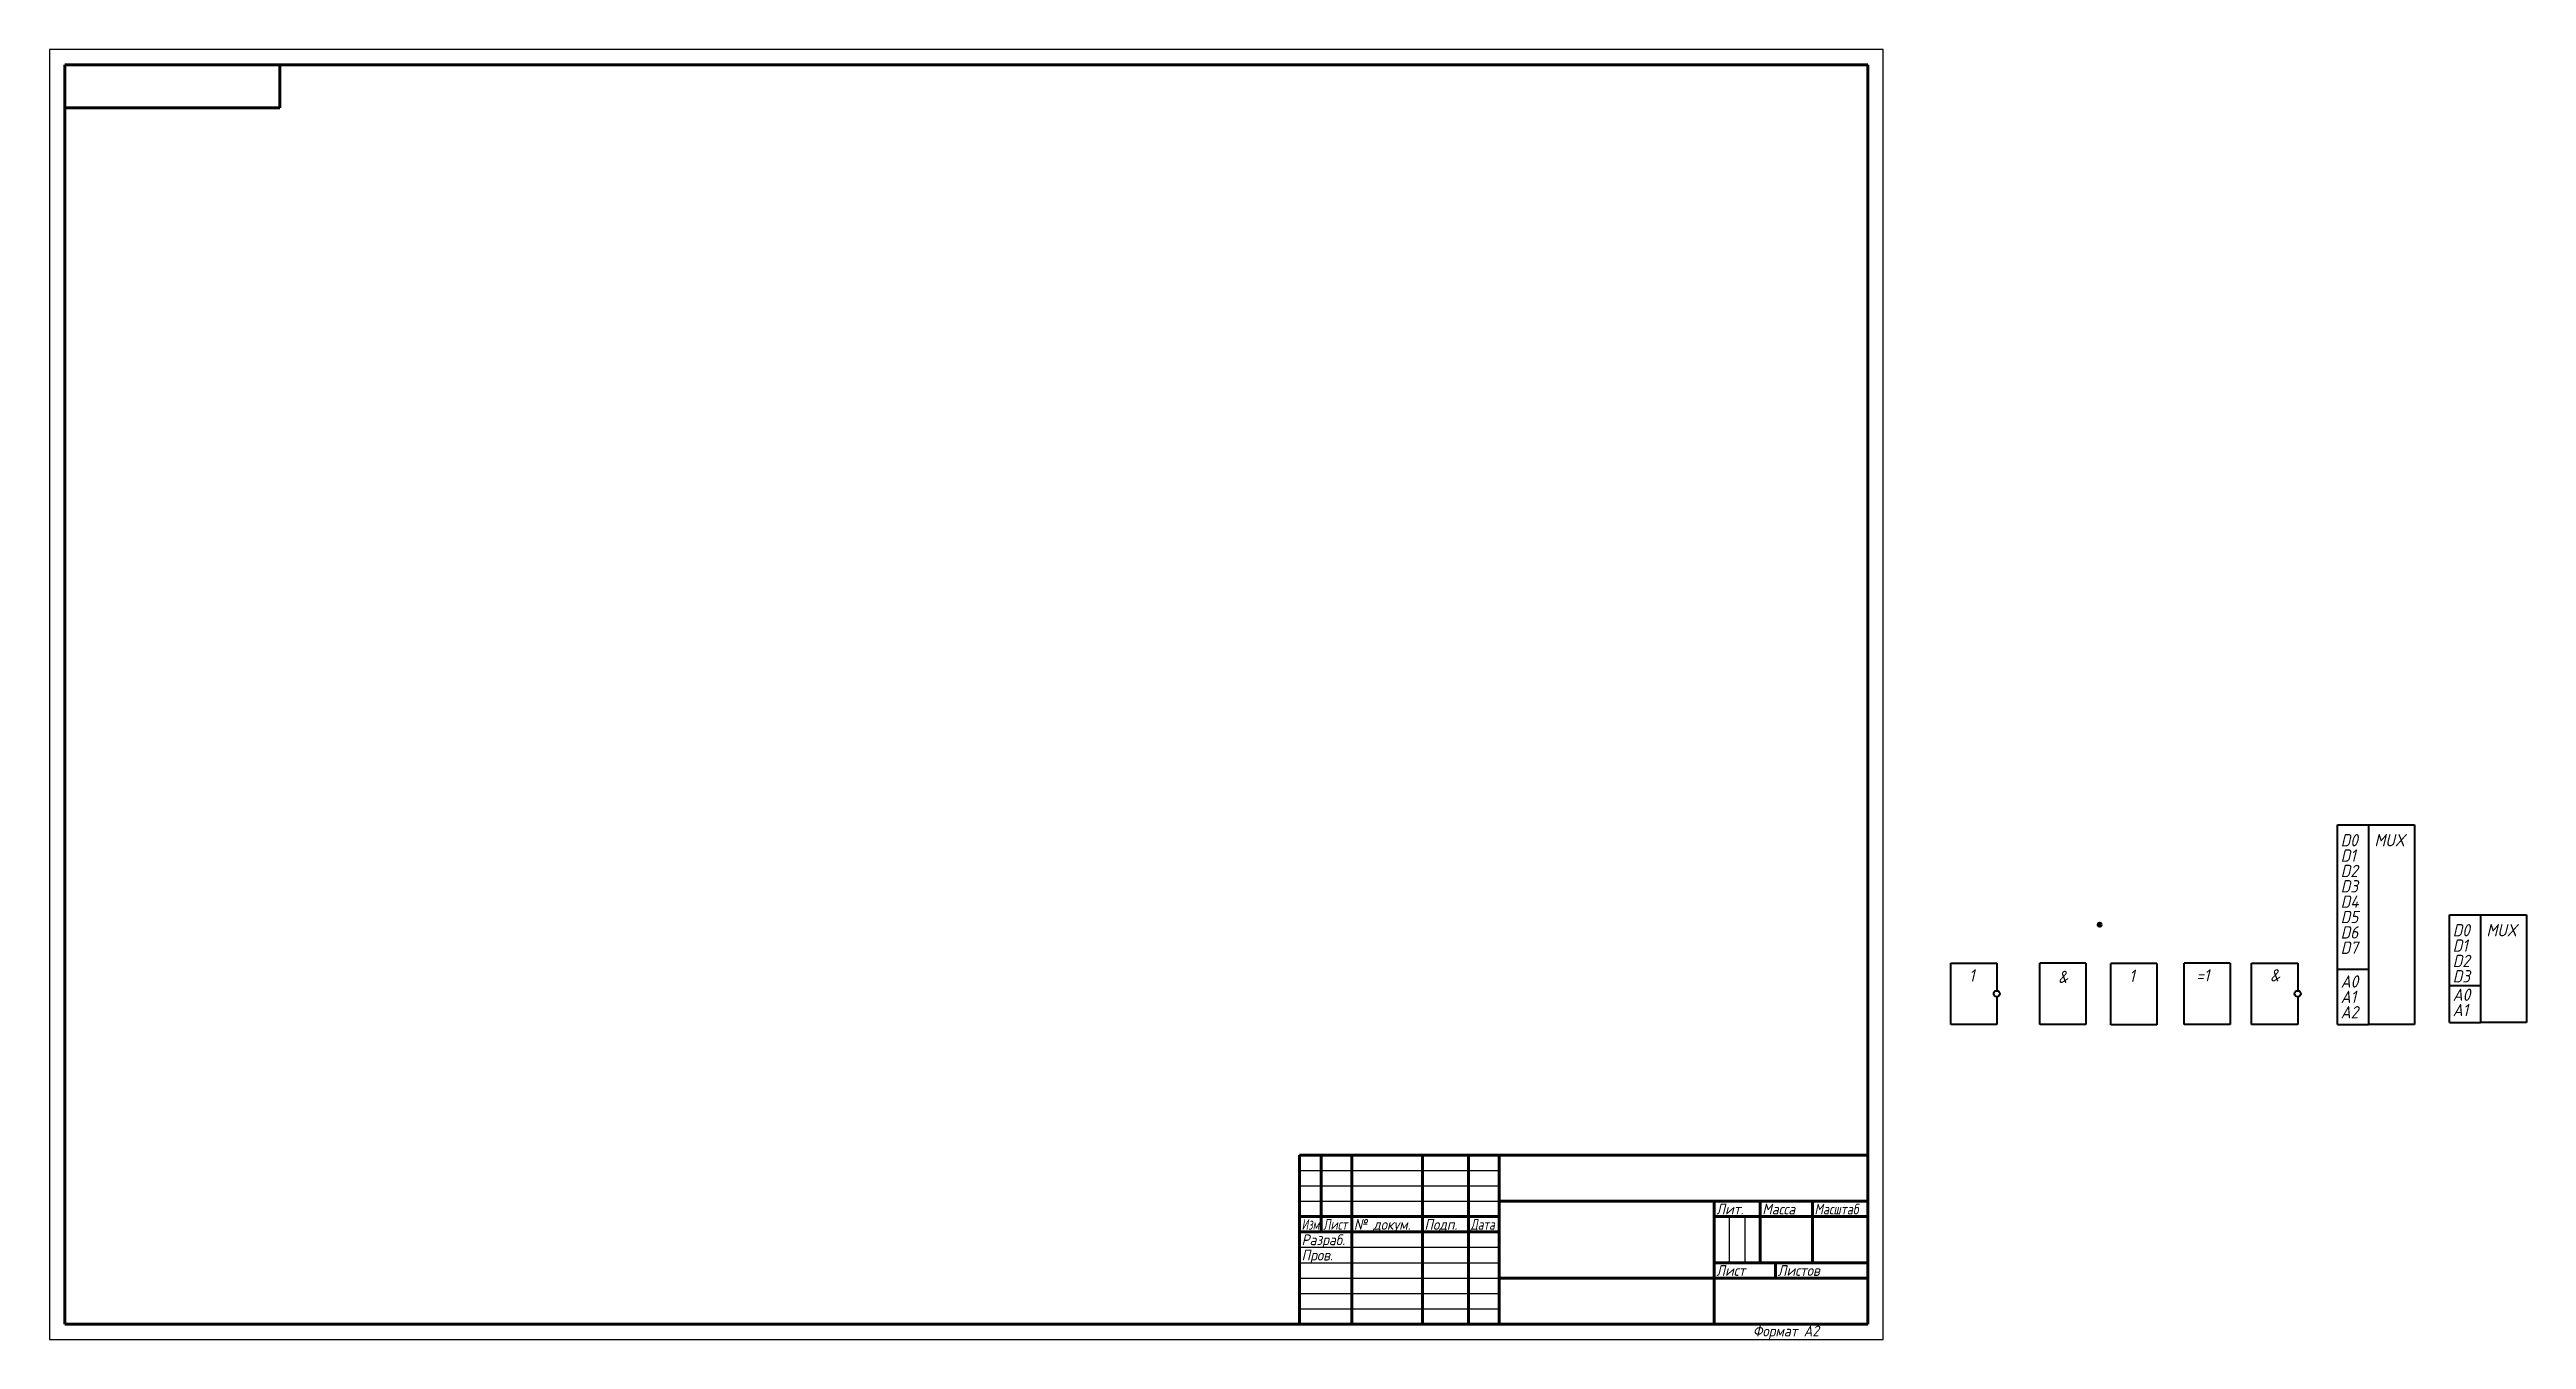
# Model space of a CAD drawing. Header units: millimetres. Extents: x 0 to 806, y 0 to 420.
import ezdxf

# ---------------------------------------------------------------- set-up
doc = ezdxf.new("R2010")
doc.units = ezdxf.units.MM
doc.header["$LTSCALE"] = 0.5
doc.layers.get('0').update_dxf_attribs({"lineweight": 60})
doc.layers.get('Defpoints').update_dxf_attribs({"color": 5})
doc.layers.add('4-текст', color=7, linetype='Continuous', true_color=0x00ad00)
doc.layers.add('фигуры', color=7, linetype='Continuous', lineweight=40)
doc.styles.get("Standard").update_dxf_attribs({"font": 'isocpeui.ttf', "width": 0.9})

msp = doc.modelspace()

# ---------------------------------------------------------------- linework, layer by layer
for p, q in [((5, 414.6), (5, 400.6)), ((75, 400.6), (75, 414.6)), ((5, 400.6), (75, 400.6)), ((542, 44.6), (542, 39.6))]:
    msp.add_line(p, q)
at = {"lineweight": 60}
for p, q in [((592, 59.6), (407, 59.6)), ((407, 4.6), (407, 59.6)), ((414, 59.6), (414, 34.6)), ((424, 4.6), (424, 59.6)), ((447, 59.6), (447, 4.6)), ((462, 4.6), (462, 59.6)), ((472, 59.6), (472, 4.6)), ((472, 44.6), (592, 44.6)), ((542, 4.6), (542, 44.6)), ((557, 44.6), (557, 24.6)), ((574, 24.6), (574, 44.6)), ((407, 39.6), (472, 39.6)), ((407, 34.6), (472, 34.6)), ((542, 39.6), (592, 39.6)), ((542, 24.6), (592, 24.6)), ((562, 19.6), (562, 24.6)), ((472, 19.6), (592, 19.6))]:
    msp.add_line(p, q, dxfattribs=at)
at = {"lineweight": -3}
for p, q in [((407, 54.6), (472, 54.6)), ((407, 49.6), (472, 49.6)), ((407, 44.6), (472, 44.6)), ((547, 24.6), (547, 39.6)), ((552, 39.6), (552, 24.6)), ((407, 29.6), (472, 29.6)), ((407, 24.6), (472, 24.6)), ((407, 19.6), (472, 19.6)), ((407, 14.6), (472, 14.6)), ((407, 9.6), (472, 9.6))]:
    msp.add_line(p, q, dxfattribs=at)
msp.add_circle((667.5, 134.65), 0.5)
at = {"layer": 'Defpoints'}
for p, q in [((597, 419.6), (0, 419.6)), ((0, 419.6), (0, -0.4)), ((597, -0.4), (597, 419.6)), ((0, -0.4), (597, -0.4))]:
    msp.add_line(p, q, dxfattribs=at)
at = {"layer": 'фигуры', "lineweight": 60}
for p, q in [((5, 4.6), (5, 414.6)), ((5, 414.6), (577, 414.6)), ((577, 414.6), (592, 414.6)), ((592, 414.6), (592, 4.6)), ((592, 4.6), (5, 4.6))]:
    msp.add_line(p, q, dxfattribs=at)
at = {"layer": 'фигуры'}
for p, q in [((745, 102.15), (745, 167.15)), ((745, 167.15), (755, 167.15)), ((755, 167.15), (770, 167.15)), ((755, 167.15), (755, 102.15)), ((770, 167.15), (770, 102.15)), ((781.47, 102.85), (781.47, 137.85)), ((781.47, 137.85), (791.47, 137.85)), ((791.47, 137.85), (806.47, 137.85)), ((791.47, 137.85), (791.47, 102.85)), ((806.47, 137.85), (806.47, 102.85)), ((745, 120.15), (755, 120.15)), ((781.47, 114.85), (791.47, 114.85)), ((745, 102.15), (755, 102.15)), ((770, 102.15), (755, 102.15)), ((781.47, 102.85), (791.47, 102.85)), ((806.47, 102.85), (791.47, 102.85))]:
    msp.add_line(p, q, dxfattribs=at)
at = {"layer": 'фигуры', "lineweight": 40}
for p, q in [((619, 122.15), (634, 122.15)), ((619, 102.15), (619, 122.15)), ((634, 122.15), (634, 113.15)), ((648, 102.15), (648, 122.15)), ((663, 122.15), (648, 122.15)), ((663, 122.15), (663, 102.15)), ((686.15, 122), (671.15, 122)), ((671.15, 102), (671.15, 122)), ((686.15, 122), (686.15, 102)), ((695, 102.15), (695, 122.15)), ((710, 122.15), (695, 122.15)), ((710, 122.15), (710, 102.15)), ((717, 122.15), (732, 122.15)), ((717, 102.15), (717, 122.15)), ((732, 122.15), (732, 113.15)), ((634, 111.15), (634, 102.15)), ((732, 111.15), (732, 102.15)), ((634, 102.15), (619, 102.15)), ((663, 102.15), (648, 102.15)), ((686.15, 102), (671.15, 102)), ((710, 102.15), (695, 102.15)), ((732, 102.15), (717, 102.15))]:
    msp.add_line(p, q, dxfattribs=at)
for centre in [(634, 112.15), (732, 112.15)]:
    msp.add_circle(centre, 1, dxfattribs=at)

# ---------------------------------------------------------------- texts
at = {"lineweight": -3, "width": 0.9}
msp.add_text('Формат А2', height=3.5, dxfattribs=at).set_placement((554.6, 0.6))
at = {"layer": '4-текст', "lineweight": -3}
for s, width, p in [('Лит.', 0.9, (542.67, 40.3)), ('Масса', 0.9, (557.67, 40.3)), ('Масштаб', 0.8, (574.67, 40.3)), ('Изм.', 0.7, (407.67, 35.3)), ('Разраб.', 0.9, (407.67, 30.3)), ('Лист', 0.75, (414.67, 35.3)), ('№ докум.', 0.9, (424.67, 35.3)), ('Подп.', 0.9, (447.67, 35.3)), ('Дата', 0.75, (462.67, 35.3)), ('Пров.', 0.9, (407.67, 25.3)), ('Лист', 0.9, (542.67, 20.3)), ('Листов', 0.9, (562.67, 20.3))]:
    msp.add_text(s, height=3.5, dxfattribs=dict(at, width=width)).set_placement(p)
at = {"layer": 'фигуры', "width": 0.9}
for s, p in [('D0', (746, 160.15)), ('MUX', (757, 160.15)), ('D1', (746, 155.15)), ('D2', (746, 150.15)), ('D3', (746, 145.15)), ('D4', (746, 140.15)), ('D5', (746, 135.15)), ('D6', (746, 130.15)), ('D7', (746, 125.15)), ('D0', (782.47, 130.85)), ('D1', (782.47, 125.85)), ('MUX', (793.47, 130.85)), ('D2', (782.47, 120.85)), ('1', (625, 116.15)), ('&', (654, 115.65)), ('1', (677.15, 116)), ('=1', (699, 116.15)), ('&', (723, 116.15)), ('A0', (746, 114.15)), ('A1', (746, 109.15)), ('A0', (782.47, 109.85)), ('D3', (782.47, 115.85)), ('A2', (746, 104.15)), ('A1', (782.47, 104.85))]:
    msp.add_text(s, height=4, dxfattribs=at).set_placement(p)

doc.saveas('drawing.dxf')
